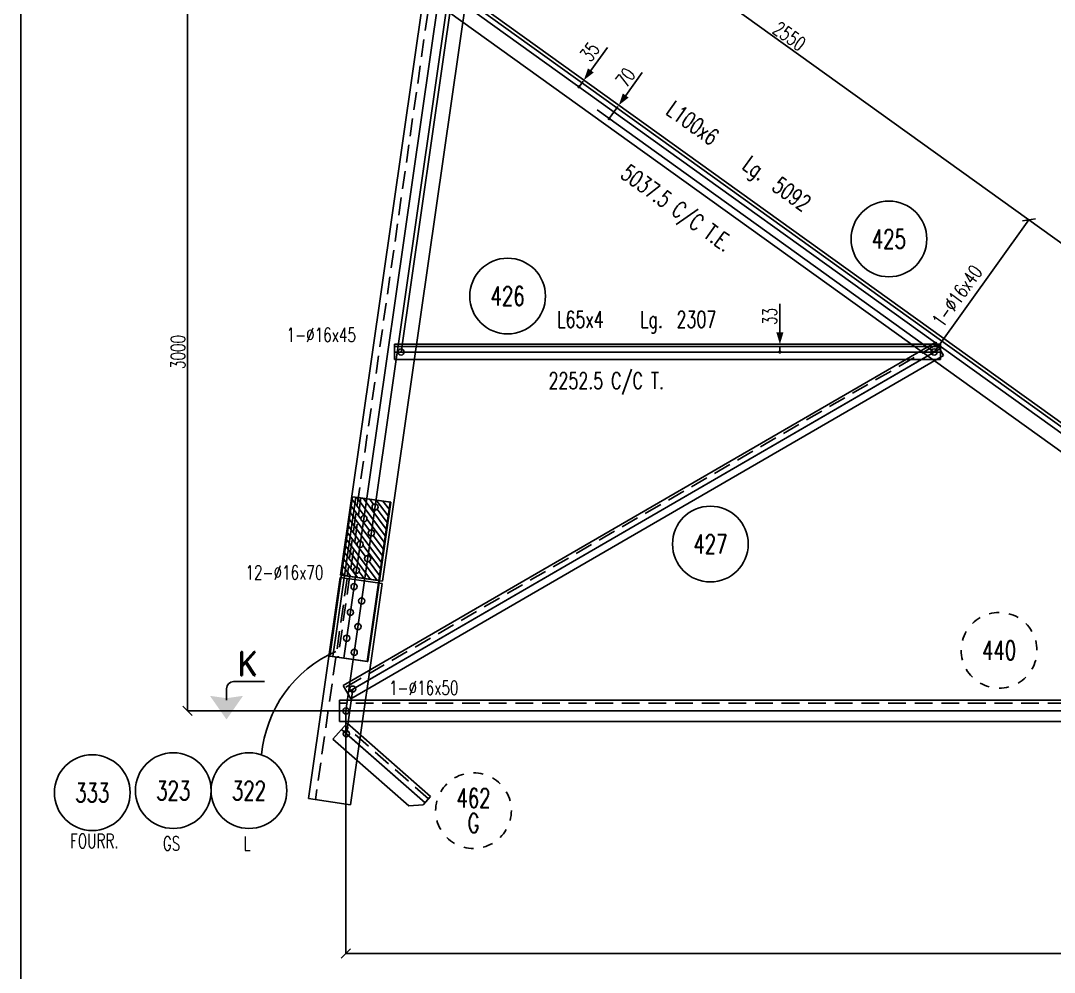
# Model space of a CAD drawing. Extents: x 142141 to 158361, y -163675 to -152195.
# Drawn here: x 142141 to 146509, y -161577 to -157558 of the extents above; entities that cross this region are included whole.
import ezdxf
from ezdxf.enums import TextEntityAlignment as Align

# ---------------------------------------------------------------- set-up
doc = ezdxf.new("R2010")
doc.units = 0
doc.header["$LTSCALE"] = 150
doc.header["$MEASUREMENT"] = 0
doc.linetypes.add('DASHED', pattern=[0.75, 0.5, -0.25])
doc.layers.get('0').update_dxf_attribs({"linetype": 'CONTINUOUS'})
for name, color, linetype in [('ASSI', 6, 'CONTINUOUS'), ('BOLLINI_1', 7, 'CONTINUOUS'), ('FORI', 2, 'CONTINUOUS'), ('LINEA_ANG', 2, 'CONTINUOUS'), ('LINEE_PIASTRE', 2, 'CONTINUOUS'), ('LS', 7, 'CONTINUOUS'), ('LSP', 3, 'CONTINUOUS'), ('PIASTRE', 5, 'CONTINUOUS'), ('QT_MAL', 7, 'CONTINUOUS'), ('QT_MPR', 7, 'CONTINUOUS'), ('TESTI_A_P', 7, 'CONTINUOUS'), ('TRAT-Y', 7, 'DASHED')]:
    doc.layers.add(name, color=color, linetype=linetype)
doc.styles.add('QUOTE', font='ROMANS8.SHX', dxfattribs={"width": 0.7})
doc.styles.add('RD', font='ROMAND8.SHX', dxfattribs={"width": 0.7})
doc.styles.add('RQL', font='ROMANS8.SHX', dxfattribs={"width": 0.7})
doc.styles.add('RS', font='ROMANS8.shx', dxfattribs={"width": 0.7})
doc.styles.get("Standard").update_dxf_attribs({"font": 'ROMANS8.SHX', "width": 0.7})
doc.dimstyles.new('FRECCE1', dxfattribs={"dimtxt": 60, "dimasz": 6.6667, "dimexe": 0, "dimexo": 0, "dimgap": 1, "dimtad": 1, "dimzin": 0, "dimdsep": 46, "dimtxsty": 'RS', "dimblk1": 'QUOTP', "dimblk2": 'QUOTF', "dimsah": 1, "dimcen": 0, "dimclrd": 2, "dimclre": 2, "dimclrt": 7, "dimadec": 0, "dimazin": 0, "dimtfac": 1, "dimtix": 1, "dimtmove": 2, "dimatfit": 3, "dimldrblk": 'QUOTP', "dimfxl": 1, "dimtolj": 1, "dimtzin": 0, "dimarcsym": 0})
doc.dimstyles.new('TRATTO', dxfattribs={"dimscale": 0, "dimtxt": 60, "dimasz": 40, "dimexe": 0, "dimexo": 0, "dimgap": 10, "dimtad": 1, "dimrnd": 0.5, "dimdsep": 46, "dimtxsty": 'RS', "dimblk1": 'OBLIQUE', "dimblk2": 'OBLIQUE', "dimsah": 1, "dimcen": 0.09, "dimclrd": 2, "dimclre": 2, "dimclrt": 7, "dimadec": 0, "dimazin": 0, "dimtfac": 1, "dimtix": 1, "dimtmove": 2, "dimatfit": 3, "dimfxl": 1, "dimtolj": 1, "dimtzin": 0, "dimarcsym": 0})

# ---------------------------------------------------------------- blocks, each defined once
blk = doc.blocks.new('ASSE98')
blk.add_line((0, 0), (1, 0))
at = {"color": 7, "style": 'QUOTE', "width": 0.5, "flags": 1}
for tag, p in [('TI', (1.38308, 6.82731)), ('DI_S', (1.38308, 6.42178)), ('D_S', (1.38308, 6.02092)), ('E_S', (1.38308, 5.68065)), ('NFORI', (1.36454, 5.29792)), ('ALAR', (1.36349, 4.93246)), ('FAM', (1.3775, 4.54645)), ('ALA', (1.38308, 4.19257)), ('DISP2', (1.38308, 3.84971)), ('DISP1', (1.38308, 3.50686)), ('PINZAF', (1.38308, 3.164)), ('PINZAI', (1.38308, 2.82114)), ('TRP', (1.38308, 2.47829)), ('NP', (1.38308, 2.13543)), ('SV', (1.38308, 1.79257)), ('PESO', (1.38308, 1.44971)), ('QUA', (1.38308, 1.10686)), ('LUN', (1.38308, 0.764)), ('PROF', (1.38308, 0.42114)), ('POS', (1.38308, 0.07829))]:
    blk.add_attdef(tag, p, '', height=0.2, dxfattribs=at)
at = {"color": 7, "flags": 1}
for tag, p in [('LAV1', (3.07431, 6.82847)), ('LAV2', (3.07431, 6.49513)), ('LAV3', (3.07431, 6.1618)), ('LAV4', (3.07431, 5.82847)), ('LAV5', (3.07431, 5.49513)), ('LAV6', (3.07431, 5.1618)), ('LAV7', (3.07431, 4.82847)), ('LAV8', (3.07431, 4.49513)), ('LAV9', (3.07431, 4.1618)), ('LAV10', (3.07431, 3.82847))]:
    blk.add_attdef(tag, p, '', height=0.2, dxfattribs=at)
blk = doc.blocks.new('16')
blk.add_circle((0, 0), 1)
blk = doc.blocks.new('MRKR_98')
blk.add_point((0, 0))
at = {"color": 7, "style": 'QUOTE', "width": 0.5, "flags": 1}
for tag, p in [('TI', (3.73, 6.83)), ('DI_S', (3.73, 6.42)), ('AUX2', (3.71, 4.93)), ('NFORI', (3.72, 5.3)), ('AUX1', (3.73, 4.19)), ('D_S', (3.73, 6.02)), ('E_S', (3.73, 5.68)), ('FAM', (3.73, 4.55)), ('COMMESSA', (3.73, 3.85)), ('MD', (3.73, 3.51)), ('MP', (3.73, 3.16)), ('LARGHEZZA', (3.73, 2.82)), ('SPESSORE', (3.73, 2.48)), ('NP', (3.73, 2.14)), ('SV', (3.73, 1.79)), ('PESO', (3.73, 1.45)), ('QUA', (3.73, 1.11)), ('LUN', (3.73, 0.76)), ('PROF', (3.73, 0.42)), ('POS', (3.73, 0.08))]:
    blk.add_attdef(tag, p, '', height=0.2, dxfattribs=at)
at = {"color": 7, "flags": 1}
for tag, p in [('LAV1', (5.26, 6.88)), ('LAV2', (5.26, 6.55)), ('LAV3', (5.26, 6.21)), ('LAV4', (5.26, 5.88)), ('LAV5', (5.26, 5.55)), ('LAV6', (5.26, 5.21)), ('LAV7', (5.26, 4.88)), ('LAV8', (5.26, 4.55)), ('LAV9', (5.26, 4.21)), ('LAV10', (5.26, 3.88))]:
    blk.add_attdef(tag, p, '', height=0.2, dxfattribs=at)
blk = doc.blocks.new('xxx')
blk.add_circle((0, 0), 8)
at = {"color": 3, "style": 'RQL', "width": 0.7}
blk.add_attdef('POS', text='', height=4, dxfattribs=at).set_placement((0, 0), align=Align.MIDDLE)
at = {"style": 'RQL', "width": 0.7, "flags": 1}
for tag, p in [('POS1', (-0.39, -5.42)), ('TIPO', (-0.39, -8.66))]:
    blk.add_attdef(tag, p, '', height=2, dxfattribs=at)
blk = doc.blocks.new('zzz')
at = {"linetype": 'Continuous'}
for start, end in [(120, 135), (90, 105), (60, 75), (30, 45), (150, 165), (180, 195), (0, 15), (330, 345), (210, 225), (300, 315), (240, 255), (270, 285)]:
    blk.add_arc((0, 0), 8, start, end, dxfattribs=at)
at = {"color": 3, "style": 'RQL', "width": 0.7}
blk.add_attdef('POS1', text='', height=4, dxfattribs=at).set_placement((0, 0), align=Align.MIDDLE)
at = {"style": 'RQL', "width": 0.7, "flags": 1}
blk.add_attdef('TIPO', (0, -8), '', height=3, dxfattribs=at)
blk = doc.blocks.new('_OBLIQUE')
at = {"color": 0, "linetype": 'ByBlock'}
blk.add_line((-0.5, -0.5), (0.5, 0.5), dxfattribs=at)
blk = doc.blocks.new('*D77')
at = {"layer": 'QT_MPR', "color": 2, "lineweight": -2, "transparency": 16777216}
for p, q in [((143950.1, -157441.4), (144330.3, -156911.8)), ((144330.3, -156911.8), (146401.8, -158399)), ((146001.2, -158957), (146401.8, -158399))]:
    blk.add_line(p, q, dxfattribs=at)
at = {"layer": 'QT_MPR', "color": 2, "lineweight": -2, "transparency": 16777216, "xscale": 40, "yscale": 40, "zscale": 40}
for p, rotation in [((144330.3, -156911.8), 144.323583586413), ((146401.8, -158399), 324.323583586413)]:
    blk.add_blockref('_OBLIQUE', p, dxfattribs=dict(at, rotation=rotation))
at = {"layer": 'QT_MPR', "color": 7, "transparency": 16777216, "insert": (145389.4, -157622.9), "char_height": 60, "attachment_point": 5, "rotation": 324.3236, "style": 'RS'}
blk.add_mtext('\\A1;2550', dxfattribs=at)
blk = doc.blocks.new('*D78')
at = {"layer": 'QT_MPR', "color": 2, "lineweight": -2, "transparency": 16777216}
for p, q in [((146001.2, -158957), (146401.8, -158399)), ((146401.8, -158399), (148422.6, -159849.8)), ((148042.4, -160379.4), (148422.6, -159849.8))]:
    blk.add_line(p, q, dxfattribs=at)
at = {"layer": 'QT_MPR', "color": 2, "lineweight": -2, "transparency": 16777216, "xscale": 40, "yscale": 40, "zscale": 40}
for p, rotation in [((146401.8, -158399), 144.323583586413), ((148422.6, -159849.8), 324.323583586413)]:
    blk.add_blockref('_OBLIQUE', p, dxfattribs=dict(at, rotation=rotation))
at = {"layer": 'QT_MPR', "color": 7, "transparency": 16777216, "insert": (147435.6, -159091.9), "char_height": 60, "attachment_point": 5, "rotation": 324.3236, "style": 'RS'}
blk.add_mtext('\\A1;2487.5', dxfattribs=at)
blk = doc.blocks.new('*D80')
at = {"layer": 'LS', "color": 2, "lineweight": -2, "transparency": 16777216}
for p, q in [((143950.1, -157441.4), (142845.9, -157441.4)), ((142845.9, -157441.4), (142845.9, -160472.7)), ((143515.1, -160472.7), (142845.9, -160472.7))]:
    blk.add_line(p, q, dxfattribs=at)
at = {"layer": 'LS', "color": 2, "lineweight": -2, "transparency": 16777216, "xscale": 40, "yscale": 40, "zscale": 40}
for p, rotation in [((142845.9, -157441.4), 90), ((142845.9, -160472.7), 270)]:
    blk.add_blockref('_OBLIQUE', p, dxfattribs=dict(at, rotation=rotation))
at = {"layer": 'LS', "color": 7, "transparency": 16777216, "insert": (142805.9, -158957), "char_height": 60, "attachment_point": 5, "rotation": 90, "style": 'RS'}
blk.add_mtext('\\A1;3000', dxfattribs=at)
blk = doc.blocks.new('QUOTP')
at = {"layer": 'ASSI', "color": 2, "const_width": 1.07}
blk.add_lwpolyline([(-0.53, 0, 1), (0.53, 0, 1)], format="xyb", close=True, dxfattribs=at)
blk = doc.blocks.new('QUOTF')
at = {"layer": 'LS', "color": 2}
blk.add_line((7.5, 0), (25.5, 0), dxfattribs=at)
blk.add_solid([(7.5, 2.25), (0, 0), (7.5, -2.25)], dxfattribs=at)
blk = doc.blocks.new('*D94')
at = {"layer": 'QT_MAL', "color": 2, "lineweight": -2, "transparency": 16777216}
blk.add_line((144631.8, -157965.6), (144664.8, -157919.6), dxfattribs=at)
at = {"layer": 'QT_MAL', "color": 2, "lineweight": -2, "transparency": 16777216, "xscale": 6.6667, "yscale": 6.6667, "zscale": 6.6667}
for name, p, rotation in [('QUOTF', (144668.7, -157914.2), 54.32358358641294), ('QUOTP', (144627.9, -157971.1), 234.3235835864129)]:
    blk.add_blockref(name, p, dxfattribs=dict(at, rotation=rotation))
at = {"layer": 'QT_MAL', "color": 7, "transparency": 16777216, "insert": (144697, -157797.4), "char_height": 60, "attachment_point": 5, "rotation": 54.3236, "style": 'RS'}
blk.add_mtext('\\A1;70', dxfattribs=at)
blk = doc.blocks.new('*D95')
at = {"layer": 'QT_MAL', "color": 2, "lineweight": -2, "transparency": 16777216}
for p, q in [((144504.7, -157831.3), (144517.3, -157813.7)), ((144521.2, -157808.3), (144521.2, -157808.3)), ((144500.8, -157836.7), (144500.8, -157836.7))]:
    blk.add_line(p, q, dxfattribs=at)
at = {"layer": 'QT_MAL', "color": 2, "lineweight": -2, "transparency": 16777216, "xscale": 6.6667, "yscale": 6.6667, "zscale": 6.6667}
for name, p, rotation in [('QUOTF', (144521.2, -157808.3), 54.32358358641294), ('QUOTP', (144500.8, -157836.7), 234.3235835864129)]:
    blk.add_blockref(name, p, dxfattribs=dict(at, rotation=rotation))
at = {"layer": 'QT_MAL', "color": 7, "transparency": 16777216, "insert": (144546.1, -157689.5), "char_height": 60, "attachment_point": 5, "rotation": 54.3236, "style": 'RS'}
blk.add_mtext('\\A1;35', dxfattribs=at)
blk = doc.blocks.new('*D96')
at = {"layer": 'QT_MAL', "color": 2, "lineweight": -2, "transparency": 16777216}
blk.add_line((145349.3, -158950.4), (145349.3, -158930.7), dxfattribs=at)
at = {"layer": 'QT_MAL', "color": 2, "lineweight": -2, "transparency": 16777216, "xscale": 6.6667, "yscale": 6.6667, "zscale": 6.6667}
for name, p, rotation in [('QUOTF', (145349.3, -158924), 90), ('QUOTP', (145349.3, -158957), 270)]:
    blk.add_blockref(name, p, dxfattribs=dict(at, rotation=rotation))
at = {"layer": 'QT_MAL', "color": 7, "transparency": 16777216, "insert": (145306.7, -158806.9), "char_height": 60, "attachment_point": 5, "rotation": 90, "style": 'RS'}
blk.add_mtext('\\A1;33', dxfattribs=at)
blk = doc.blocks.new('*D83')
at = {"layer": 'LS', "color": 2, "lineweight": -2, "transparency": 16777216}
for p, q in [((143515.1, -160472.7), (143515.1, -161497.9)), ((152829.6, -160472.7), (152829.6, -161497.9)), ((143515.1, -161497.9), (152829.6, -161497.9))]:
    blk.add_line(p, q, dxfattribs=at)
at = {"layer": 'LS', "color": 2, "lineweight": -2, "transparency": 16777216, "xscale": 40, "yscale": 40, "zscale": 40, "rotation": 180}
blk.add_blockref('_OBLIQUE', (143515.1, -161497.9), dxfattribs=at)
at = {"layer": 'LS', "color": 2, "lineweight": -2, "transparency": 16777216, "xscale": 40, "yscale": 40, "zscale": 40}
blk.add_blockref('_OBLIQUE', (152829.6, -161497.9), dxfattribs=at)
at = {"layer": 'LS', "color": 7, "transparency": 16777216, "insert": (148172.4, -161457.9), "char_height": 60, "attachment_point": 5, "style": 'RS'}
blk.add_mtext('\\A1;9314.5', dxfattribs=at)
blk = doc.blocks.new('bull')
at = {"style": 'RS', "width": 0.7, "flags": 1}
for tag, p in [('NN', (-12.25, 0)), ('DIAMETRO', (0, -4.86)), ('SERRAGGIO', (0, -9.71)), ('LUNGHEZZA', (0, -14.57)), ('NB', (0, -19.43)), ('TIPO', (0, -24.12)), ('EL', (-0.14, -29))]:
    blk.add_attdef(tag, p, '', height=3, dxfattribs=at)
at = {"style": 'RS', "width": 0.7}
blk.add_attdef('BULLONE', (0, 0), '', height=3, dxfattribs=at)
blk = doc.blocks.new('www')
at = {"linetype": 'Continuous'}
for start, end in [(120, 135), (90, 105), (60, 75), (30, 45), (150, 165), (180, 195), (0, 15), (330, 345), (210, 225), (300, 315), (240, 255), (270, 285)]:
    blk.add_arc((0, 0), 8, start, end, dxfattribs=at)
at = {"color": 3, "style": 'RQL', "width": 0.7}
for tag, p in [('POS3', (0, 0.65)), ('POS2', (0, -4.63))]:
    blk.add_attdef(tag, text='', height=4, dxfattribs=at).set_placement(p, align=Align.CENTER)
at = {"style": 'RQL', "width": 0.7, "flags": 1}
blk.add_attdef('TIPO', text='', height=3, dxfattribs=at).set_placement((0, 0), align=Align.MIDDLE_CENTER)

msp = doc.modelspace()

# ---------------------------------------------------------------- hatches: boundary and pattern name
at = {"layer": 'LS'}
h = msp.add_hatch(dxfattribs=at)
h.set_pattern_fill('_U', color=6, scale=20, angle=126.833861, style=0, pattern_type=0)
h.set_pattern_definition([(126.833861, (0, 0), (-16.0075444, -11.9899342), [])])
edge = h.paths.add_edge_path(flags=16)
edge.add_arc((143559.941, -159878.624), 13, 0, 360)
edge = h.paths.add_edge_path(flags=16)
edge.add_arc((143607.348, -159829.863), 13, 0, 360)
edge = h.paths.add_edge_path(flags=16)
edge.add_arc((143575.566, -159769.739), 13, 0, 360)
edge = h.paths.add_edge_path(flags=16)
edge.add_arc((143622.973, -159720.979), 13, 0, 360)
edge = h.paths.add_edge_path(flags=16)
edge.add_arc((143591.191, -159660.855), 13, 0, 360)
edge = h.paths.add_edge_path(flags=16)
edge.add_arc((143638.598, -159612.094), 13, 0, 360)
h.paths.add_polyline_path([(143702.251, -159590.921), (143654.666, -159922.524), (143496.289, -159899.797), (143543.873, -159568.194)])

# ---------------------------------------------------------------- linework, layer by layer
at = {"layer": 'LINEA_ANG'}
for p, q in [((144360.905, -153846.391), (143492.306, -159899.387)), ((143670.481, -159924.955), (144539.08, -153871.959)), ((148084.928, -160366.865), (143948.576, -157397.176)), ((143890.256, -157478.408), (148026.608, -160448.098)), ((146008.03, -158914.95), (143504.182, -160366.148)), ((146028.218, -158924.04), (143721.218, -158924.04)), ((143721.218, -158924.04), (143721.218, -158989.04)), ((146040.625, -158971.187), (146008.03, -158914.95)), ((146028.218, -158989.04), (146028.218, -158924.04)), ((143536.776, -160422.386), (146040.625, -158971.187)), ((143721.218, -158989.04), (146028.218, -158989.04)), ((143556.741, -159570.04), (143460.152, -160243.145)), ((143705.221, -159591.347), (143556.741, -159570.04)), ((143608.631, -160264.452), (143705.221, -159591.347)), ((143490.908, -159909.138), (143356.819, -160843.566)), ((143669.083, -159934.706), (143490.908, -159909.138)), ((143492.306, -159899.387), (143670.481, -159924.955)), ((143534.994, -160869.134), (143669.083, -159934.706)), ((143460.152, -160243.145), (143608.631, -160264.452)), ((143504.182, -160366.148), (143536.776, -160422.386)), ((152856.634, -160427.727), (143487.634, -160427.727)), ((143487.634, -160427.727), (143487.634, -160517.727)), ((143519.948, -160524.701), (143460.642, -160592.397)), ((143487.634, -160517.727), (152856.634, -160517.727)), ((143873.471, -160834.413), (143519.948, -160524.701)), ((143460.642, -160592.397), (143781.821, -160873.774)), ((143356.819, -160843.566), (143534.994, -160869.134)), ((143781.821, -160873.774), (143842.5, -160869.765)), ((143842.5, -160869.765), (143873.471, -160834.413))]:
    msp.add_line(p, q, dxfattribs=at)
at = {"layer": 'LINEA_ANG', "color": 2}
for p, q in [((148076.764, -160378.238), (143940.412, -157408.548)), ((146028.218, -158934.04), (143721.218, -158934.04))]:
    msp.add_line(p, q, dxfattribs=at)
at = {"layer": 'LINEE_PIASTRE'}
for p, q in [((143543.873, -159568.198), (143447.283, -160241.303)), ((143496.289, -159899.797), (143543.873, -159568.194)), ((143543.873, -159568.194), (143702.251, -159590.921)), ((143702.25, -159590.925), (143543.873, -159568.198)), ((143605.66, -160264.03), (143702.25, -159590.925)), ((143702.251, -159590.921), (143654.666, -159922.524)), ((143654.666, -159922.524), (143496.289, -159899.797)), ((143447.283, -160241.303), (143605.66, -160264.03))]:
    msp.add_line(p, q, dxfattribs=at)
at = {"layer": 'LS', "color": 6}
for p, q in [((143506.675, -160249.822), (144424.256, -153855.481)), ((143515.098, -160472.727), (144463.851, -153861.163)), ((144413.718, -154323.166), (143748.761, -158957.04)), ((143950.097, -157441.354), (148172.366, -160472.727)), ((144576.669, -157934.287), (146001.218, -158957.04)), ((143544.43, -160380.963), (146001.218, -158957.04)), ((143748.761, -158957.04), (146001.218, -158957.04)), ((143544.43, -160380.963), (143517.441, -160569.037)), ((143850.407, -160860.739), (143517.441, -160569.037))]:
    msp.add_line(p, q, dxfattribs=at)
at = {"layer": 'LS', "color": 8}
msp.add_lwpolyline([(142140.931, -152195.489), (142140.931, -163675.489), (154860.931, -163675.489), (154860.931, -162075.489), (158360.931, -162075.489), (158360.931, -152195.489), (142140.931, -152195.489)], close=True, dxfattribs=at)
at = {"layer": 'LS', "color": 6}
msp.add_arc((143686.064, -160705.908), 529.205, 113.797861, 174.879841, dxfattribs=at)
at = {"layer": 'LSP'}
for p, q in [((143040.747, -160349.134), (143170.747, -160349.134)), ((143010.747, -160427.277), (143010.747, -160379.134))]:
    msp.add_line(p, q, dxfattribs=at)
msp.add_arc((143040.747, -160379.134), 30, 90, 180, dxfattribs=at)
for points in [[(143010.747, -160509.134), (142940.747, -160409.134), (143010.747, -160419.134)], [(143010.747, -160509.134), (143080.747, -160409.134), (143010.747, -160419.134)]]:
    msp.add_solid(points, dxfattribs=at)
at = {"layer": 'TRAT-Y'}
for p, q in [((144388.621, -153850.368), (143520.022, -159903.364)), ((146013.546, -158924.467), (143509.698, -160375.665)), ((143579.013, -159573.236), (143482.423, -160246.341)), ((152856.634, -160440.727), (143487.634, -160440.727)), ((143864.905, -160844.191), (143511.382, -160534.479))]:
    msp.add_line(p, q, dxfattribs=at)
at = {"layer": 'TRAT-Y', "color": 2}
msp.add_line((143520.604, -159913.399), (143386.514, -160847.827), dxfattribs=at)

# ---------------------------------------------------------------- block references
at = {"layer": 'ASSI'}
for p, xscale, zscale, rotation in [((144360.905, -153846.391), 6115, 6115, 261.8338606976458), ((146024.578, -158943.501), 2894, 2894, 210.0960234919146), ((143556.741, -159570.04), 679.9999999999999, 679.9999999999999, 261.8338606976444)]:
    msp.add_blockref('ASSE98', p, dxfattribs=dict(at, xscale=xscale, zscale=zscale, rotation=rotation))
ref = msp.add_blockref('ASSE98', (148064.516, -160395.297), dxfattribs=dict(at, xscale=5092, rotation=144.323583586413))
ref.add_attrib('PROF', 'L100x6', (144863.328, -157948.566), dxfattribs={"layer": '0', "color": 2, "height": 70, "rotation": 324.323584, "style": 'QUOTE', "width": 0.7})
ref.add_attrib('LUN', '5092', (145310.593, -158269.68), dxfattribs={"layer": '0', "color": 2, "height": 70, "rotation": 324.323584, "style": 'QUOTE', "width": 0.7})
ref.add_attrib('PESO', '5037.5 C/C T.E.', (144670.87, -158216.633), dxfattribs={"layer": '0', "color": 2, "height": 70, "rotation": 324.323584, "style": 'QUOTE', "width": 0.7})
ref.add_attrib('SV', 'Lg.', (145185.387, -158179.788), dxfattribs={"layer": '0', "color": 2, "height": 70, "rotation": 324.323584, "style": 'QUOTE', "width": 0.7})
ref = msp.add_blockref('ASSE98', (146028.218, -158957.04), dxfattribs=dict(at, xscale=2307, zscale=2307, rotation=180))
ref.add_attrib('PROF', 'L65x4', (144407.666, -158854.176), dxfattribs={"layer": '0', "color": 2, "height": 70, "style": 'QUOTE', "width": 0.7})
ref.add_attrib('LUN', '2307', (144912.533, -158854.176), dxfattribs={"layer": '0', "color": 2, "height": 70, "style": 'QUOTE', "width": 0.7})
ref.add_attrib('PESO', '2252.5 C/C T.', (144371.663, -159113.204), dxfattribs={"layer": '0', "color": 2, "height": 70, "style": 'QUOTE', "width": 0.7})
ref.add_attrib('SV', 'Lg.', (144758.399, -158854.176), dxfattribs={"layer": '0', "color": 2, "height": 70, "style": 'QUOTE', "width": 0.7})
for p, xscale, rotation in [((143490.908, -159909.138), 944, 261.8338606976448), ((152856.634, -160472.727), 9369, 180), ((143850.407, -160860.739), 470, 138.7792489562826)]:
    msp.add_blockref('ASSE98', p, dxfattribs=dict(at, xscale=xscale, rotation=rotation))
at = {"layer": 'BOLLINI_1', "xscale": 20, "yscale": 20, "zscale": 20}
for p, values in [((145810.041, -158479.551), {'POS': '425'}), ((144198.671, -158720.751), {'POS': '426'}), ((145055.361, -159768.096), {'POS': '427'}), ((142443.413, -160818.185), {'POS': '333'}), ((142785.753, -160809.569), {'POS': '323'})]:
    msp.add_blockref('xxx', p, dxfattribs=at).add_auto_attribs(values)
at = {"layer": 'BOLLINI_1'}
ref = msp.add_blockref('xxx', (143105.753, -160809.569), dxfattribs=dict(at, xscale=-20, yscale=20, zscale=20))
ref.add_attrib('POS', '322', dxfattribs={"layer": '0', "color": 3, "height": 80, "style": 'RQL', "width": 0.7}).set_placement((143105.753, -160809.569), align=Align.MIDDLE)
at = {"layer": 'FORI', "xscale": 13, "yscale": 13, "zscale": 13}
for p in [(143748.761, -158957.04), (146001.218, -158957.04), (143544.43, -160380.963), (143515.098, -160472.727), (143517.441, -160569.037)]:
    msp.add_blockref('16', p, dxfattribs=at)
at = {"layer": 'FORI', "yscale": 13, "zscale": 13}
for p, xscale, rotation in [((143638.598, -159612.094), -13, 180), ((143638.598, -159612.094), -13, 180), ((143591.191, -159660.855), -13, 180), ((143591.191, -159660.855), -13, 180), ((143622.973, -159720.979), -13, 180), ((143622.973, -159720.979), -13, 180), ((143575.566, -159769.739), -13, 180), ((143575.566, -159769.739), -13, 180), ((143607.348, -159829.863), -13, 180), ((143607.348, -159829.863), -13, 180), ((143559.941, -159878.624), -13, 180), ((143559.941, -159878.624), -13, 180), ((143549.997, -159947.923), 13, 343.6677213953028), ((143581.779, -160008.047), 13, 343.6677213953028), ((143534.372, -160056.808), 13, 343.6677213953028), ((143566.154, -160116.932), 13, 343.6677213953028), ((143518.748, -160165.692), 13, 343.6677213953028), ((143550.53, -160225.816), 13, 343.6677213953028)]:
    msp.add_blockref('16', p, dxfattribs=dict(at, xscale=xscale, rotation=rotation))
at = {"layer": 'LS', "color": 7, "xscale": 20, "yscale": 20, "zscale": 20, "rotation": 54.32358358641268}
msp.add_blockref('bull', (146037.675, -158857.125), dxfattribs=at).add_auto_attribs({'BULLONE': '1-%%c16x40                '})
at = {"layer": 'LS', "color": 7, "xscale": 20, "yscale": 20, "zscale": 20}
for p, values in [((143264.524, -158914.517), {'BULLONE': '1-%%c16x45                '}), ((143090.909, -159918.091), {'BULLONE': '12-%%c16x70               '}), ((143697.635, -160405.267), {'BULLONE': '1-%%c16x50                '})]:
    msp.add_blockref('bull', p, dxfattribs=at).add_auto_attribs(values)
at = {"layer": 'LS', "color": 6, "xscale": 20, "yscale": 20, "zscale": 20}
msp.add_blockref('zzz', (146275.693, -160216.88), dxfattribs=at).add_auto_attribs({'POS1': '440'})
at = {"layer": 'LS', "color": 6}
ref = msp.add_blockref('www', (144054.555, -160894.244), dxfattribs=dict(at, xscale=-19.99999999999947, yscale=19.99999999999947, zscale=19.99999999999947))
ref.add_attrib('POS3', '462', dxfattribs={"layer": '0', "color": 3, "height": 80, "style": 'RQL', "width": 0.7}).set_placement((144054.555, -160881.304), align=Align.CENTER)
ref.add_attrib('POS2', 'G', dxfattribs={"layer": '0', "color": 3, "height": 80, "style": 'RQL', "width": 0.7}).set_placement((144054.555, -160986.852), align=Align.CENTER)
at = {"layer": 'PIASTRE', "xscale": 20, "yscale": 20, "zscale": 20}
for p, rotation in [((143702.251, -159590.921), 81.83386070099996), ((143605.66, -160264.03), 81.833860701)]:
    msp.add_blockref('MRKR_98', p, dxfattribs=dict(at, rotation=rotation))

# ---------------------------------------------------------------- texts
at = {"layer": 'LS', "color": 3, "style": 'RD'}
msp.add_text('K', height=100, dxfattribs=at).set_placement((143100.021, -160272.853), align=Align.MIDDLE)
at = {"layer": 'TESTI_A_P', "style": 'RS', "width": 0.7}
for s, p in [('FOURR.', (142349.74, -161052.213)), ('GS', (142741.461, -161062.776)), ('L', (143081.853, -161062.776))]:
    msp.add_text(s, height=60, dxfattribs=at).set_placement(p)

# ---------------------------------------------------------------- dimensions: what is measured, and where the dimension line sits
at = {"layer": 'LS'}
dim = msp.add_linear_dim(base=(142845.863, -160472.727), p1=(143950.097, -157441.354), p2=(143515.098, -160472.727), angle=90, text='3000', dimstyle='TRATTO', override={"dimscale": 1}, dxfattribs=at)
dim.commit()
dim.dimension.update_dxf_attribs({"geometry": '*D80', "text_midpoint": (142805.863, -158957.04)})
dim = msp.add_linear_dim(base=(152829.634, -161497.899), p1=(143515.098, -160472.727), p2=(152829.634, -160472.727), dimstyle='TRATTO', override={"dimscale": 1}, dxfattribs=at)
dim.commit()
dim.dimension.update_dxf_attribs({"geometry": '*D83', "text_midpoint": (148172.366, -161457.899)})
at = {"layer": 'QT_MAL'}
for base, p1, p2, angle, text, picture, middle in [((144521.229, -157808.311), (144500.817, -157836.743), (144521.229, -157808.311), 54.323584, '35', '*D95', (144546.097, -157689.542)), ((144668.72, -157914.202), (144627.895, -157971.065), (144668.72, -157914.202), 54.323584, '70', '*D94', (144696.989, -157797.395)), ((145349.298, -158924.04), (145349.298, -158957.04), (145349.298, -158924.04), 90, '33', '*D96', (145306.732, -158806.929))]:
    dim = msp.add_linear_dim(base=base, p1=p1, p2=p2, angle=angle, text=text, dimstyle='FRECCE1', dxfattribs=at)
    dim.commit()
    dim.dimension.update_dxf_attribs({"geometry": picture, "text_midpoint": middle, "dimtype": 160})
at = {"layer": 'QT_MPR'}
for base, p1, p2, text, picture, middle in [((146401.843, -158399.028), (143950.097, -157441.354), (146001.218, -158957.04), '2550', '*D77', (145389.404, -157622.908)), ((148422.606, -159849.833), (146001.218, -158957.04), (148042.394, -160379.414), '2487.5', '*D78', (147435.553, -159091.938))]:
    dim = msp.add_linear_dim(base=base, p1=p1, p2=p2, angle=324.323584, text=text, dimstyle='TRATTO', override={"dimscale": 1}, dxfattribs=at)
    dim.commit()
    dim.dimension.update_dxf_attribs({"geometry": picture, "text_midpoint": middle, "dimtype": 160})

doc.saveas('drawing.dxf')
